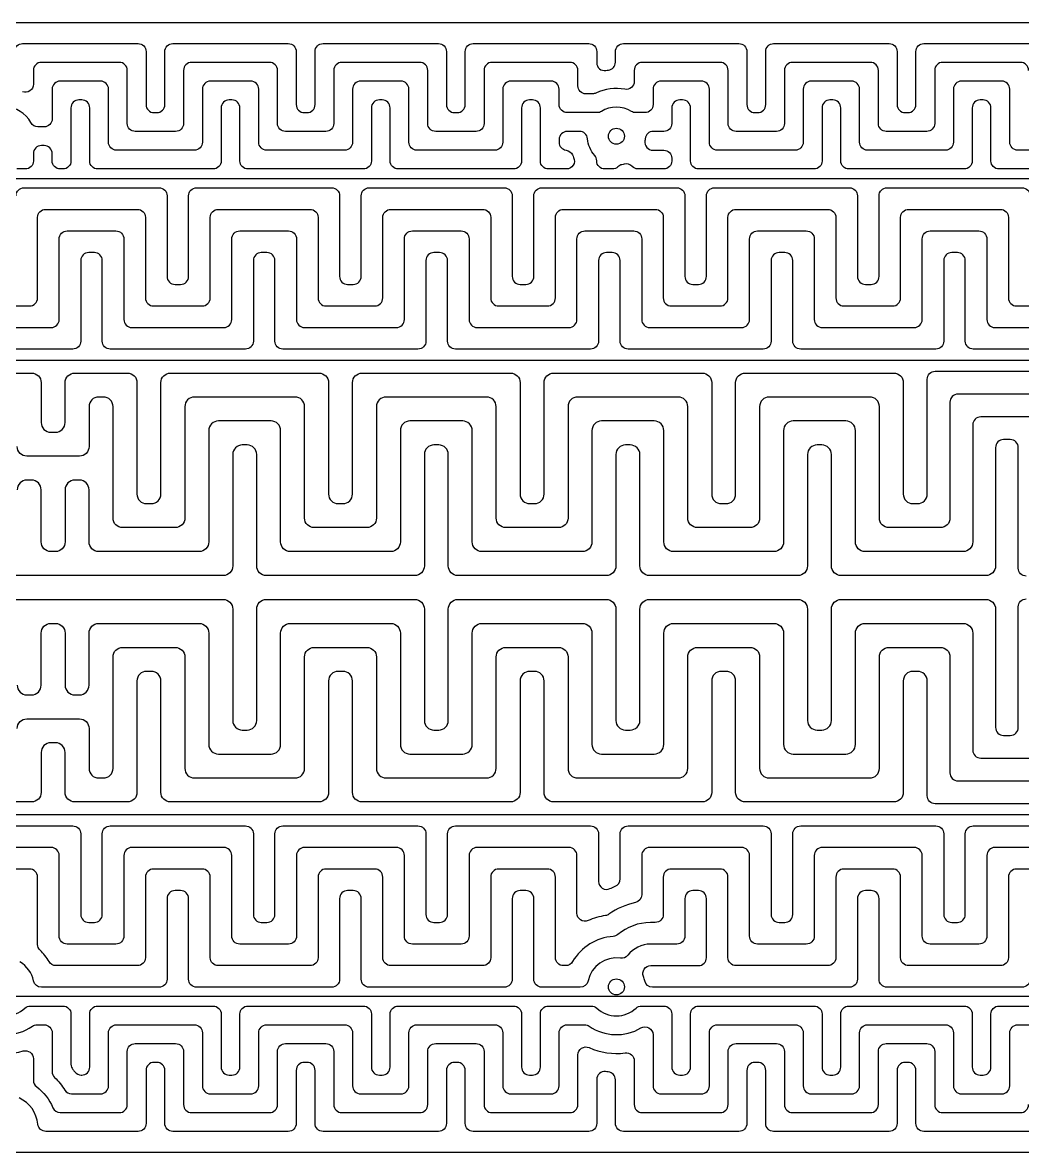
# Model space of a CAD drawing. Header units: millimetres. Extents: x -2003 to 8583, y -2734 to 1824.
# Drawn here: x 2992.3 to 3368.6, y 651 to 1076 of the extents above; entities that cross this region are included whole.
import ezdxf

# ---------------------------------------------------------------- set-up
doc = ezdxf.new("R2010")
doc.units = ezdxf.units.MM
doc.layers.add('参照', color=6, linetype='Continuous', lineweight=9)
doc.layers.add('发热区', color=2, linetype='Continuous')

msp = doc.modelspace()

# ---------------------------------------------------------------- linework, layer by layer
at = {"color": 7, "linetype": 'Continuous', "lineweight": 25}
msp.add_lwpolyline([(2426.544, 1075.961), (3545.044, 1075.961)], dxfattribs=at)
msp.add_lwpolyline([(3724.044, 650.961), (2247.544, 650.961, -0.4142136)], format="xyb", dxfattribs=at)
for centre in [(3215.794, 1033.211), (3215.794, 713.211)]:
    msp.add_circle(centre, 3, dxfattribs=at)
at = {"layer": '参照', "color": 6, "linetype": 'Continuous', "lineweight": 25}
for points in [[(2989.327, 1065.061, -0.4142136), (2992.327, 1068.061), (3035.79, 1068.061, -0.4142136), (3038.79, 1065.061), (3038.79, 1045.093, 0.4142136), (3041.79, 1042.093), (3042.856, 1042.093, 0.4142136), (3045.856, 1045.093), (3045.856, 1065.061, -0.4142136), (3048.856, 1068.061), (3092.32, 1068.061, -0.4142136), (3095.32, 1065.061), (3095.32, 1045.093, 0.4142136), (3098.32, 1042.093), (3099.386, 1042.093, 0.4142136), (3102.386, 1045.093), (3102.386, 1065.061, -0.4142136), (3105.386, 1068.061), (3148.849, 1068.061, -0.4142136), (3151.849, 1065.061), (3151.849, 1045.093, 0.4142136), (3154.849, 1042.093), (3155.915, 1042.093, 0.4142136), (3158.915, 1045.093), (3158.915, 1065.061, -0.4142136), (3161.915, 1068.061), (3205.379, 1068.061, -0.4142136), (3208.379, 1065.061), (3208.379, 1060.901, 0.4613216), (3211.851, 1057.939, -0.0095993), (3212.803, 1058.072, 0.3795666), (3215.445, 1061.05), (3215.445, 1065.061, -0.4142136), (3218.445, 1068.061), (3261.908, 1068.061, -0.4142136), (3264.908, 1065.061), (3264.908, 1045.093, 0.4142136), (3267.908, 1042.093), (3268.974, 1042.093, 0.4142136), (3271.974, 1045.093), (3271.974, 1065.061, -0.4142136), (3274.974, 1068.061), (3318.438, 1068.061, -0.4142136), (3321.438, 1065.061), (3321.438, 1045.093, 0.4142136), (3324.438, 1042.093), (3325.504, 1042.093, 0.4142136), (3328.504, 1045.093), (3328.504, 1065.061, -0.4142136), (3331.504, 1068.061), (3374.967, 1068.061, -0.4142136)], [(3370.901, 1057.995, 0.4142136), (3367.901, 1060.995), (3338.57, 1060.995, 0.4142136), (3335.57, 1057.995), (3335.57, 1038.027, -0.4142136), (3332.57, 1035.027), (3317.371, 1035.027, -0.4142136), (3314.371, 1038.027), (3314.371, 1057.995, 0.4142136), (3311.371, 1060.995), (3282.04, 1060.995, 0.4142136), (3279.04, 1057.995), (3279.04, 1038.027, -0.4142136), (3276.04, 1035.027), (3260.842, 1035.027, -0.4142136), (3257.842, 1038.027), (3257.842, 1057.995, 0.4142136), (3254.842, 1060.995), (3225.511, 1060.995, 0.4142136), (3222.511, 1057.995), (3222.511, 1053.849, -0.4674249), (3218.979, 1050.897, 0.1563935), (3208.102, 1049.451, -0.1110393), (3206.817, 1049.163), (3204.312, 1049.163, -0.4142136), (3201.312, 1052.163), (3201.312, 1057.995, 0.4142136), (3198.312, 1060.995), (3168.982, 1060.995, 0.4142136), (3165.982, 1057.995), (3165.982, 1038.027, -0.4142136), (3162.982, 1035.027), (3147.783, 1035.027, -0.4142136), (3144.783, 1038.027), (3144.783, 1057.995, 0.4142136), (3141.783, 1060.995), (3112.452, 1060.995, 0.4142136), (3109.452, 1057.995), (3109.452, 1038.027, -0.4142136), (3106.452, 1035.027), (3091.254, 1035.027, -0.4142136), (3088.254, 1038.027), (3088.254, 1057.995, 0.4142136), (3085.254, 1060.995), (3055.923, 1060.995, 0.4142136), (3052.923, 1057.995), (3052.923, 1038.027, -0.4142136), (3049.923, 1035.027), (3034.724, 1035.027, -0.4142136), (3031.724, 1038.027), (3031.724, 1057.995, 0.4142136), (3028.724, 1060.995), (2999.393, 1060.995, 0.4142136), (2996.393, 1057.995), (2996.393, 1052.756, -0.5275019), (2992.306, 1049.96, 0.1875687)], [(3396.166, 1027.96), (3366.835, 1027.96, -0.4142136), (3363.835, 1030.96), (3363.835, 1050.929, 0.4142136), (3360.835, 1053.929), (3345.636, 1053.929, 0.4142136), (3342.636, 1050.929), (3342.636, 1030.96, -0.4142136), (3339.636, 1027.96), (3310.305, 1027.96, -0.4142136), (3307.305, 1030.96), (3307.305, 1050.929, 0.4142136), (3304.305, 1053.929), (3289.107, 1053.929, 0.4142136), (3286.107, 1050.929), (3286.107, 1030.96, -0.4142136), (3283.107, 1027.96), (3253.776, 1027.96, -0.4142136), (3250.776, 1030.96), (3250.776, 1050.929, 0.4142136), (3247.776, 1053.929), (3232.577, 1053.929, 0.4142136), (3229.577, 1050.929), (3229.577, 1045.093, -0.4142136), (3226.577, 1042.093), (3223.007, 1042.093, -0.1372629), (3221.451, 1042.528, 0.2797975), (3210.137, 1042.528, -0.1372629), (3208.58, 1042.093), (3197.246, 1042.093, -0.4142136), (3194.246, 1045.093), (3194.246, 1050.929, 0.4142136), (3191.246, 1053.929), (3176.048, 1053.929, 0.4142136), (3173.048, 1050.929), (3173.048, 1030.96, -0.4142136), (3170.048, 1027.96), (3140.717, 1027.96, -0.4142136), (3137.717, 1030.96), (3137.717, 1050.929, 0.4142136), (3134.717, 1053.929), (3119.518, 1053.929, 0.4142136), (3116.518, 1050.929), (3116.518, 1030.96, -0.4142136), (3113.518, 1027.96), (3084.187, 1027.96, -0.4142136), (3081.187, 1030.96), (3081.187, 1050.929, 0.4142136), (3078.187, 1053.929), (3062.989, 1053.929, 0.4142136), (3059.989, 1050.929), (3059.989, 1030.96, -0.4142136), (3056.989, 1027.96), (3027.658, 1027.96, -0.4142136), (3024.658, 1030.96), (3024.658, 1050.929, 0.4142136), (3021.658, 1053.929), (3006.459, 1053.929, 0.4142136), (3003.459, 1050.929), (3003.459, 1039.744, -0.4142136), (3000.459, 1036.744), (2998.063, 1036.744, -0.2771614), (2995.415, 1038.334, 0.6004483), (2976.173, 1038.334, -0.2771614)], [(3403.232, 1020.894), (3359.768, 1020.894, -0.4142136), (3356.768, 1023.894), (3356.768, 1043.863, 0.4142136), (3353.768, 1046.863), (3352.702, 1046.863, 0.4142136), (3349.702, 1043.863), (3349.702, 1023.894, -0.4142136), (3346.702, 1020.894), (3303.239, 1020.894, -0.4142136), (3300.239, 1023.894), (3300.239, 1043.863, 0.4142136), (3297.239, 1046.863), (3296.173, 1046.863, 0.4142136), (3293.173, 1043.863), (3293.173, 1023.894, -0.4142136), (3290.173, 1020.894), (3246.71, 1020.894, -0.4142136), (3243.71, 1023.894), (3243.71, 1043.863, 0.4142136), (3240.71, 1046.863), (3239.643, 1046.863, 0.4142136), (3236.643, 1043.863), (3236.643, 1038.027, -0.4142136), (3233.643, 1035.027), (3229.643, 1035.027, 0.3894384), (3226.654, 1032.282, -0.0193315), (3226.55, 1031.446, 0.4626925), (3229.51, 1027.96), (3233.643, 1027.96, -0.4142136), (3236.643, 1024.96), (3236.643, 1023.894, -0.4142136), (3233.643, 1020.894), (3223.913, 1020.894, -0.2088988), (3221.712, 1021.856, 0.2806552), (3218.709, 1022.708, -0.0197083), (3217.873, 1022.511, 0.144286), (3216.367, 1021.73, -0.1936374), (3214.289, 1020.894), (3211.379, 1020.894, -0.4142136), (3208.379, 1023.894), (3208.379, 1024.006, 0.1829505), (3207.627, 1025.993, -0.1609884), (3204.934, 1032.282, 0.3894384), (3201.944, 1035.027), (3197.246, 1035.027, 0.4142136), (3194.246, 1032.027), (3194.246, 1030.96, 0.3779066), (3196.871, 1027.984, -0.2669127), (3199.256, 1026.181, 0.014614), (3199.695, 1025.227, -0.5564693), (3197.007, 1020.894), (3190.18, 1020.894, -0.4142136), (3187.18, 1023.894), (3187.18, 1043.863, 0.4142136), (3184.18, 1046.863), (3183.114, 1046.863, 0.4142136), (3180.114, 1043.863), (3180.114, 1023.894, -0.4142136), (3177.114, 1020.894), (3133.651, 1020.894, -0.4142136), (3130.651, 1023.894), (3130.651, 1043.863, 0.4142136), (3127.651, 1046.863), (3126.584, 1046.863, 0.4142136), (3123.584, 1043.863), (3123.584, 1023.894, -0.4142136), (3120.584, 1020.894), (3077.121, 1020.894, -0.4142136), (3074.121, 1023.894), (3074.121, 1043.863, 0.4142136), (3071.121, 1046.863), (3070.055, 1046.863, 0.4142136), (3067.055, 1043.863), (3067.055, 1023.894, -0.4142136), (3064.055, 1020.894), (3020.592, 1020.894, -0.4142136), (3017.592, 1023.894), (3017.592, 1043.863, 0.4142136), (3014.592, 1046.863), (3013.525, 1046.863, 0.4142136), (3010.525, 1043.863), (3010.525, 1023.894, -0.4142136), (3007.525, 1020.894), (3006.459, 1020.894, -0.4142136), (3003.459, 1023.894), (3003.459, 1026.678, 0.4142136), (3000.459, 1029.678), (2999.393, 1029.678, 0.4142136), (2996.393, 1026.678), (2996.393, 1023.894, -0.4142136), (2993.393, 1020.894), (2990.211, 1020.894, -0.1778859)], [(2989.852, 1010.828, -0.4142136), (2992.852, 1013.828), (3043.688, 1013.828, -0.4142136), (3046.688, 1010.828), (3046.688, 980.495, 0.4142136), (3049.688, 977.495), (3051.808, 977.495, 0.4142136), (3054.808, 980.495), (3054.808, 1010.828, -0.4142136), (3057.808, 1013.828), (3108.644, 1013.828, -0.4142136), (3111.644, 1010.828), (3111.644, 980.495, 0.4142136), (3114.644, 977.495), (3116.764, 977.495, 0.4142136), (3119.764, 980.495), (3119.764, 1010.828, -0.4142136), (3122.764, 1013.828), (3173.6, 1013.828, -0.4142136), (3176.6, 1010.828), (3176.6, 980.495, 0.4142136), (3179.6, 977.495), (3181.72, 977.495, 0.4142136), (3184.72, 980.495), (3184.72, 1010.828, -0.4142136), (3187.72, 1013.828), (3238.556, 1013.828, -0.4142136), (3241.556, 1010.828), (3241.556, 980.495, 0.4142136), (3244.556, 977.495), (3246.676, 977.495, 0.4142136), (3249.676, 980.495), (3249.676, 1010.828, -0.4142136), (3252.676, 1013.828), (3303.512, 1013.828, -0.4142136), (3306.512, 1010.828), (3306.512, 980.495, 0.4142136), (3309.512, 977.495), (3311.632, 977.495, 0.4142136), (3314.632, 980.495), (3314.632, 1010.828, -0.4142136), (3317.632, 1013.828), (3368.468, 1013.828, -0.4142136), (3371.468, 1010.828)], [(2976.613, 969.375), (2994.971, 969.375, 0.4142136), (2997.971, 972.375), (2997.971, 1002.709, -0.4142136), (3000.971, 1005.709), (3035.569, 1005.709, -0.4142136), (3038.569, 1002.709), (3038.569, 972.375, 0.4142136), (3041.569, 969.375), (3059.927, 969.375, 0.4142136), (3062.927, 972.375), (3062.927, 1002.709, -0.4142136), (3065.927, 1005.709), (3100.525, 1005.709, -0.4142136), (3103.525, 1002.709), (3103.525, 972.375, 0.4142136), (3106.525, 969.375), (3124.883, 969.375, 0.4142136), (3127.883, 972.375), (3127.883, 1002.709, -0.4142136), (3130.883, 1005.709), (3165.481, 1005.709, -0.4142136), (3168.481, 1002.709), (3168.481, 972.375, 0.4142136), (3171.481, 969.375), (3189.839, 969.375, 0.4142136), (3192.839, 972.375), (3192.839, 1002.709, -0.4142136), (3195.839, 1005.709), (3230.437, 1005.709, -0.4142136), (3233.437, 1002.709), (3233.437, 972.375, 0.4142136), (3236.437, 969.375), (3254.795, 969.375, 0.4142136), (3257.795, 972.375), (3257.795, 1002.709, -0.4142136), (3260.795, 1005.709), (3295.393, 1005.709, -0.4142136), (3298.393, 1002.709), (3298.393, 972.375, 0.4142136), (3301.393, 969.375), (3319.751, 969.375, 0.4142136), (3322.751, 972.375), (3322.751, 1002.709, -0.4142136), (3325.751, 1005.709), (3360.349, 1005.709, -0.4142136), (3363.349, 1002.709), (3363.349, 972.375, 0.4142136), (3366.349, 969.375), (3384.707, 969.375, 0.4142136)], [(2968.493, 961.256), (3003.091, 961.256, 0.4142136), (3006.091, 964.256), (3006.091, 994.589, -0.4142136), (3009.091, 997.589), (3027.449, 997.589, -0.4142136), (3030.449, 994.589), (3030.449, 964.256, 0.4142136), (3033.449, 961.256), (3068.047, 961.256, 0.4142136), (3071.047, 964.256), (3071.047, 994.589, -0.4142136), (3074.047, 997.589), (3092.405, 997.589, -0.4142136), (3095.405, 994.589), (3095.405, 964.256, 0.4142136), (3098.405, 961.256), (3133.003, 961.256, 0.4142136), (3136.003, 964.256), (3136.003, 994.589, -0.4142136), (3139.003, 997.589), (3157.361, 997.589, -0.4142136), (3160.361, 994.589), (3160.361, 964.256, 0.4142136), (3163.361, 961.256), (3197.959, 961.256, 0.4142136), (3200.959, 964.256), (3200.959, 994.589, -0.4142136), (3203.959, 997.589), (3222.317, 997.589, -0.4142136), (3225.317, 994.589), (3225.317, 964.256, 0.4142136), (3228.317, 961.256), (3262.915, 961.256, 0.4142136), (3265.915, 964.256), (3265.915, 994.589, -0.4142136), (3268.915, 997.589), (3287.273, 997.589, -0.4142136), (3290.273, 994.589), (3290.273, 964.256, 0.4142136), (3293.273, 961.256), (3327.871, 961.256, 0.4142136), (3330.871, 964.256), (3330.871, 994.589, -0.4142136), (3333.871, 997.589), (3352.229, 997.589, -0.4142136), (3355.229, 994.589), (3355.229, 964.256, 0.4142136), (3358.229, 961.256), (3392.827, 961.256, 0.4142136)], [(3400.946, 953.136), (3350.11, 953.136, -0.4142136), (3347.11, 956.136), (3347.11, 986.469, 0.4142136), (3344.11, 989.469), (3341.99, 989.469, 0.4142136), (3338.99, 986.469), (3338.99, 956.136, -0.4142136), (3335.99, 953.136), (3285.154, 953.136, -0.4142136), (3282.154, 956.136), (3282.154, 986.469, 0.4142136), (3279.154, 989.469), (3277.034, 989.469, 0.4142136), (3274.034, 986.469), (3274.034, 956.136, -0.4142136), (3271.034, 953.136), (3220.198, 953.136, -0.4142136), (3217.198, 956.136), (3217.198, 986.469, 0.4142136), (3214.198, 989.469), (3212.078, 989.469, 0.4142136), (3209.078, 986.469), (3209.078, 956.136, -0.4142136), (3206.078, 953.136), (3155.242, 953.136, -0.4142136), (3152.242, 956.136), (3152.242, 986.469, 0.4142136), (3149.242, 989.469), (3147.122, 989.469, 0.4142136), (3144.122, 986.469), (3144.122, 956.136, -0.4142136), (3141.122, 953.136), (3090.286, 953.136, -0.4142136), (3087.286, 956.136), (3087.286, 986.469, 0.4142136), (3084.286, 989.469), (3082.166, 989.469, 0.4142136), (3079.166, 986.469), (3079.166, 956.136, -0.4142136), (3076.166, 953.136), (3025.33, 953.136, -0.4142136), (3022.33, 956.136), (3022.33, 986.469, 0.4142136), (3019.33, 989.469), (3017.21, 989.469, 0.4142136), (3014.21, 986.469), (3014.21, 956.136, -0.4142136), (3011.21, 953.136), (2960.374, 953.136, -0.4142136)], [(2975.87, 944.124), (2995.718, 944.124, -0.4142136), (2999.318, 940.524), (2999.318, 925.472, 0.4142136), (3002.918, 921.872), (3004.731, 921.872, 0.4142136), (3008.331, 925.472), (3008.331, 940.524, -0.4142136), (3011.931, 944.124), (3031.768, 944.124, -0.4142136), (3035.368, 940.524), (3035.368, 898.605, 0.4142136), (3038.968, 895.005), (3040.781, 895.005, 0.4142136), (3044.381, 898.605), (3044.381, 940.524, -0.4142136), (3047.981, 944.124), (3103.868, 944.124, -0.4142136), (3107.468, 940.524), (3107.468, 898.605, 0.4142136), (3111.068, 895.005), (3112.88, 895.005, 0.4142136), (3116.48, 898.605), (3116.48, 940.524, -0.4142136), (3120.08, 944.124), (3175.968, 944.124, -0.4142136), (3179.568, 940.524), (3179.568, 898.605, 0.4142136), (3183.168, 895.005), (3184.98, 895.005, 0.4142136), (3188.58, 898.605), (3188.58, 940.524, -0.4142136), (3192.18, 944.124), (3248.067, 944.124, -0.4142136), (3251.667, 940.524), (3251.667, 898.605, 0.4142136), (3255.267, 895.005), (3257.08, 895.005, 0.4142136), (3260.68, 898.605), (3260.68, 940.524, -0.4142136), (3264.28, 944.124), (3320.167, 944.124, -0.4142136), (3323.767, 940.524), (3323.767, 898.605, 0.4142136), (3327.367, 895.005), (3329.172, 895.005, 0.4142136), (3332.772, 898.605), (3332.772, 941.786, -0.4142136), (3335.772, 944.786), (3389.744, 944.786, -0.4142136)], [(3381.176, 936.219), (3344.339, 936.219, 0.4142136), (3341.339, 933.219), (3341.339, 889.592, -0.4142136), (3337.739, 885.992), (3318.355, 885.992, -0.4142136), (3314.755, 889.592), (3314.755, 931.511, 0.4142136), (3311.155, 935.111), (3273.292, 935.111, 0.4142136), (3269.692, 931.511), (3269.692, 889.592, -0.4142136), (3266.092, 885.992), (3246.255, 885.992, -0.4142136), (3242.655, 889.592), (3242.655, 931.511, 0.4142136), (3239.055, 935.111), (3201.192, 935.111, 0.4142136), (3197.592, 931.511), (3197.592, 889.592, -0.4142136), (3193.992, 885.992), (3174.155, 885.992, -0.4142136), (3170.555, 889.592), (3170.555, 931.511, 0.4142136), (3166.955, 935.111), (3129.093, 935.111, 0.4142136), (3125.493, 931.511), (3125.493, 889.592, -0.4142136), (3121.893, 885.992), (3102.055, 885.992, -0.4142136), (3098.455, 889.592), (3098.455, 931.511, 0.4142136), (3094.855, 935.111), (3056.993, 935.111, 0.4142136), (3053.393, 931.511), (3053.393, 889.592, -0.4142136), (3049.793, 885.992), (3029.956, 885.992, -0.4142136), (3026.356, 889.592), (3026.356, 931.511, 0.4142136), (3022.756, 935.111), (3020.943, 935.111, 0.4142136), (3017.343, 931.511), (3017.343, 916.459, -0.4142136), (3013.743, 912.859), (2993.906, 912.859, -0.4142136), (2990.306, 916.459)], [(3372.609, 927.651), (3352.906, 927.651, 0.4142136), (3349.906, 924.651), (3349.906, 880.58, -0.4142136), (3346.306, 876.98), (3309.342, 876.98, -0.4142136), (3305.742, 880.58), (3305.742, 922.499, 0.4142136), (3302.142, 926.099), (3282.305, 926.099, 0.4142136), (3278.705, 922.499), (3278.705, 880.58, -0.4142136), (3275.105, 876.98), (3237.242, 876.98, -0.4142136), (3233.642, 880.58), (3233.642, 922.499, 0.4142136), (3230.042, 926.099), (3210.205, 926.099, 0.4142136), (3206.605, 922.499), (3206.605, 880.58, -0.4142136), (3203.005, 876.98), (3165.143, 876.98, -0.4142136), (3161.543, 880.58), (3161.543, 922.499, 0.4142136), (3157.943, 926.099), (3138.105, 926.099, 0.4142136), (3134.505, 922.499), (3134.505, 880.58, -0.4142136), (3130.905, 876.98), (3093.043, 876.98, -0.4142136), (3089.443, 880.58), (3089.443, 922.499, 0.4142136), (3085.843, 926.099), (3066.005, 926.099, 0.4142136), (3062.405, 922.499), (3062.405, 880.58, -0.4142136), (3058.805, 876.98), (3020.943, 876.98, -0.4142136), (3017.343, 880.58), (3017.343, 900.247, 0.4142136), (3013.743, 903.847), (3011.931, 903.847, 0.4142136), (3008.331, 900.247), (3008.331, 880.58, -0.4142136), (3004.731, 876.98), (3002.918, 876.98, -0.4142136), (2999.318, 880.58), (2999.318, 900.247, 0.4142136), (2995.718, 903.847), (2993.906, 903.847, 0.4142136), (2990.306, 900.247)], [(3370.041, 867.745, -0.4142136), (3367.041, 870.745), (3367.041, 916.084, 0.4142136), (3364.041, 919.084), (3361.474, 919.084, 0.4142136), (3358.474, 916.084), (3358.474, 871.567, -0.4142136), (3354.874, 867.967), (3300.33, 867.967, -0.4142136), (3296.73, 871.567), (3296.73, 913.486, 0.4142136), (3293.13, 917.086), (3291.317, 917.086, 0.4142136), (3287.717, 913.486), (3287.717, 871.567, -0.4142136), (3284.117, 867.967), (3228.23, 867.967, -0.4142136), (3224.63, 871.567), (3224.63, 913.486, 0.4142136), (3221.03, 917.086), (3219.217, 917.086, 0.4142136), (3215.617, 913.486), (3215.617, 871.567, -0.4142136), (3212.017, 867.967), (3156.13, 867.967, -0.4142136), (3152.53, 871.567), (3152.53, 913.486, 0.4142136), (3148.93, 917.086), (3147.118, 917.086, 0.4142136), (3143.518, 913.486), (3143.518, 871.567, -0.4142136), (3139.918, 867.967), (3084.03, 867.967, -0.4142136), (3080.43, 871.567), (3080.43, 913.486, 0.4142136), (3076.83, 917.086), (3075.018, 917.086, 0.4142136), (3071.418, 913.486), (3071.418, 871.567, -0.4142136), (3067.818, 867.967), (2903.77, 867.967, -0.4142136)], [(2903.77, 858.955), (3067.818, 858.955, -0.4142136), (3071.418, 855.355), (3071.418, 813.436, 0.4142136), (3075.018, 809.836), (3076.83, 809.836, 0.4142136), (3080.43, 813.436), (3080.43, 855.355, -0.4142136), (3084.03, 858.955), (3139.918, 858.955, -0.4142136), (3143.518, 855.355), (3143.518, 813.436, 0.4142136), (3147.118, 809.836), (3148.93, 809.836, 0.4142136), (3152.53, 813.436), (3152.53, 855.355, -0.4142136), (3156.13, 858.955), (3212.017, 858.955, -0.4142136), (3215.617, 855.355), (3215.617, 813.436, 0.4142136), (3219.217, 809.836), (3221.03, 809.836, 0.4142136), (3224.63, 813.436), (3224.63, 855.355, -0.4142136), (3228.23, 858.955), (3284.117, 858.955, -0.4142136), (3287.717, 855.355), (3287.717, 813.436, 0.4142136), (3291.317, 809.836), (3293.13, 809.836, 0.4142136), (3296.73, 813.436), (3296.73, 855.355, -0.4142136), (3300.33, 858.955), (3354.874, 858.955, -0.4142136), (3358.474, 855.355), (3358.474, 810.838, 0.4142136), (3361.474, 807.838), (3364.041, 807.838, 0.4142136), (3367.041, 810.838), (3367.041, 856.177, -0.4142136), (3370.041, 859.177)], [(2990.306, 826.675, 0.4142136), (2993.906, 823.075), (2995.718, 823.075, 0.4142136), (2999.318, 826.675), (2999.318, 846.342, -0.4142136), (3002.918, 849.942), (3004.731, 849.942, -0.4142136), (3008.331, 846.342), (3008.331, 826.675, 0.4142136), (3011.931, 823.075), (3013.743, 823.075, 0.4142136), (3017.343, 826.675), (3017.343, 846.342, -0.4142136), (3020.943, 849.942), (3058.805, 849.942, -0.4142136), (3062.405, 846.342), (3062.405, 804.423, 0.4142136), (3066.005, 800.823), (3085.843, 800.823, 0.4142136), (3089.443, 804.423), (3089.443, 846.342, -0.4142136), (3093.043, 849.942), (3130.905, 849.942, -0.4142136), (3134.505, 846.342), (3134.505, 804.423, 0.4142136), (3138.105, 800.823), (3157.943, 800.823, 0.4142136), (3161.543, 804.423), (3161.543, 846.342, -0.4142136), (3165.143, 849.942), (3203.005, 849.942, -0.4142136), (3206.605, 846.342), (3206.605, 804.423, 0.4142136), (3210.205, 800.823), (3230.042, 800.823, 0.4142136), (3233.642, 804.423), (3233.642, 846.342, -0.4142136), (3237.242, 849.942), (3275.105, 849.942, -0.4142136), (3278.705, 846.342), (3278.705, 804.423, 0.4142136), (3282.305, 800.823), (3302.142, 800.823, 0.4142136), (3305.742, 804.423), (3305.742, 846.342, -0.4142136), (3309.342, 849.942), (3346.306, 849.942, -0.4142136), (3349.906, 846.342), (3349.906, 802.271, 0.4142136), (3352.906, 799.271), (3372.609, 799.271, 0.4142136)], [(2990.306, 810.463, -0.4142136), (2993.906, 814.063), (3013.743, 814.063, -0.4142136), (3017.343, 810.463), (3017.343, 795.411, 0.4142136), (3020.943, 791.811), (3022.756, 791.811, 0.4142136), (3026.356, 795.411), (3026.356, 837.33, -0.4142136), (3029.956, 840.93), (3049.793, 840.93, -0.4142136), (3053.393, 837.33), (3053.393, 795.411, 0.4142136), (3056.993, 791.811), (3094.855, 791.811, 0.4142136), (3098.455, 795.411), (3098.455, 837.33, -0.4142136), (3102.055, 840.93), (3121.893, 840.93, -0.4142136), (3125.493, 837.33), (3125.493, 795.411, 0.4142136), (3129.093, 791.811), (3166.955, 791.811, 0.4142136), (3170.555, 795.411), (3170.555, 837.33, -0.4142136), (3174.155, 840.93), (3193.992, 840.93, -0.4142136), (3197.592, 837.33), (3197.592, 795.411, 0.4142136), (3201.192, 791.811), (3239.055, 791.811, 0.4142136), (3242.655, 795.411), (3242.655, 837.33, -0.4142136), (3246.255, 840.93), (3266.092, 840.93, -0.4142136), (3269.692, 837.33), (3269.692, 795.411, 0.4142136), (3273.292, 791.811), (3311.155, 791.811, 0.4142136), (3314.755, 795.411), (3314.755, 837.33, -0.4142136), (3318.355, 840.93), (3337.739, 840.93, -0.4142136), (3341.339, 837.33), (3341.339, 793.704, 0.4142136), (3344.339, 790.704), (3381.176, 790.704, 0.4142136)], [(3389.744, 782.136), (3335.772, 782.136, -0.4142136), (3332.772, 785.136), (3332.772, 828.317, 0.4142136), (3329.172, 831.917), (3327.367, 831.917, 0.4142136), (3323.767, 828.317), (3323.767, 786.399, -0.4142136), (3320.167, 782.799), (3264.28, 782.799, -0.4142136), (3260.68, 786.399), (3260.68, 828.317, 0.4142136), (3257.08, 831.917), (3255.267, 831.917, 0.4142136), (3251.667, 828.317), (3251.667, 786.399, -0.4142136), (3248.067, 782.799), (3192.18, 782.799, -0.4142136), (3188.58, 786.399), (3188.58, 828.317, 0.4142136), (3184.98, 831.917), (3183.168, 831.917, 0.4142136), (3179.568, 828.317), (3179.568, 786.399, -0.4142136), (3175.968, 782.799), (3120.08, 782.799, -0.4142136), (3116.48, 786.399), (3116.48, 828.317, 0.4142136), (3112.88, 831.917), (3111.068, 831.917, 0.4142136), (3107.468, 828.317), (3107.468, 786.399, -0.4142136), (3103.868, 782.799), (3047.981, 782.799, -0.4142136), (3044.381, 786.399), (3044.381, 828.317, 0.4142136), (3040.781, 831.917), (3038.968, 831.917, 0.4142136), (3035.368, 828.317), (3035.368, 786.399, -0.4142136), (3031.768, 782.799), (3011.931, 782.799, -0.4142136), (3008.331, 786.399), (3008.331, 801.45, 0.4142136), (3004.731, 805.05), (3002.918, 805.05, 0.4142136), (2999.318, 801.45), (2999.318, 786.399, -0.4142136), (2995.718, 782.799), (2975.87, 782.799, -0.4142136)], [(2960.374, 773.786), (3011.21, 773.786, -0.4142136), (3014.21, 770.786), (3014.21, 740.453, 0.4142136), (3017.21, 737.453), (3019.33, 737.453, 0.4142136), (3022.33, 740.453), (3022.33, 770.786, -0.4142136), (3025.33, 773.786), (3076.166, 773.786, -0.4142136), (3079.166, 770.786), (3079.166, 740.453, 0.4142136), (3082.166, 737.453), (3084.286, 737.453, 0.4142136), (3087.286, 740.453), (3087.286, 770.786, -0.4142136), (3090.286, 773.786), (3141.122, 773.786, -0.4142136), (3144.122, 770.786), (3144.122, 740.453, 0.4142136), (3147.122, 737.453), (3149.242, 737.453, 0.4142136), (3152.242, 740.453), (3152.242, 770.786, -0.4142136), (3155.242, 773.786), (3206.078, 773.786, -0.4142136), (3209.078, 770.786), (3209.078, 752.889, 0.5525711), (3213.379, 750.185, -0.015073), (3215.333, 751.054, 0.3045818), (3217.198, 753.831), (3217.198, 770.786, -0.4142136), (3220.198, 773.786), (3271.034, 773.786, -0.4142136), (3274.034, 770.786), (3274.034, 740.453, 0.4142136), (3277.034, 737.453), (3279.154, 737.453, 0.4142136), (3282.154, 740.453), (3282.154, 770.786, -0.4142136), (3285.154, 773.786), (3335.99, 773.786, -0.4142136), (3338.99, 770.786), (3338.99, 740.453, 0.4142136), (3341.99, 737.453), (3344.11, 737.453, 0.4142136), (3347.11, 740.453), (3347.11, 770.786, -0.4142136), (3350.11, 773.786), (3400.946, 773.786, -0.4142136)], [(3392.827, 765.667), (3358.229, 765.667, 0.4142136), (3355.229, 762.667), (3355.229, 732.333, -0.4142136), (3352.229, 729.333), (3333.871, 729.333, -0.4142136), (3330.871, 732.333), (3330.871, 762.667, 0.4142136), (3327.871, 765.667), (3293.273, 765.667, 0.4142136), (3290.273, 762.667), (3290.273, 732.333, -0.4142136), (3287.273, 729.333), (3268.915, 729.333, -0.4142136), (3265.915, 732.333), (3265.915, 762.667, 0.4142136), (3262.915, 765.667), (3228.317, 765.667, 0.4142136), (3225.317, 762.667), (3225.317, 747.882, -0.3528582), (3222.954, 744.95, 0.1006978), (3212.969, 740.555, -0.1164192), (3211.691, 740.039, 0.0630248), (3205.137, 738.171, -0.5379994), (3200.959, 740.93), (3200.959, 762.667, 0.4142136), (3197.959, 765.667), (3163.361, 765.667, 0.4142136), (3160.361, 762.667), (3160.361, 732.333, -0.4142136), (3157.361, 729.333), (3139.003, 729.333, -0.4142136), (3136.003, 732.333), (3136.003, 762.667, 0.4142136), (3133.003, 765.667), (3098.405, 765.667, 0.4142136), (3095.405, 762.667), (3095.405, 732.333, -0.4142136), (3092.405, 729.333), (3074.047, 729.333, -0.4142136), (3071.047, 732.333), (3071.047, 762.667, 0.4142136), (3068.047, 765.667), (3033.449, 765.667, 0.4142136), (3030.449, 762.667), (3030.449, 732.333, -0.4142136), (3027.449, 729.333), (3009.091, 729.333, -0.4142136), (3006.091, 732.333), (3006.091, 762.667, 0.4142136), (3003.091, 765.667), (2968.493, 765.667, 0.4142136)], [(3384.707, 757.547), (3366.349, 757.547, 0.4142136), (3363.349, 754.547), (3363.349, 724.214, -0.4142136), (3360.349, 721.214), (3325.751, 721.214, -0.4142136), (3322.751, 724.214), (3322.751, 754.547, 0.4142136), (3319.751, 757.547), (3301.393, 757.547, 0.4142136), (3298.393, 754.547), (3298.393, 724.214, -0.4142136), (3295.393, 721.214), (3260.795, 721.214, -0.4142136), (3257.795, 724.214), (3257.795, 754.547, 0.4142136), (3254.795, 757.547), (3236.437, 757.547, 0.4142136), (3233.437, 754.547), (3233.437, 740.453, -0.4142136), (3230.437, 737.453), (3228.567, 737.453, 0.1748615), (3216.329, 732.897, -0.161083), (3214.582, 732.192, 0.2510379), (3199.318, 722.715, -0.2680532), (3196.72, 721.214), (3195.839, 721.214, -0.4142136), (3192.839, 724.214), (3192.839, 754.547, 0.4142136), (3189.839, 757.547), (3171.481, 757.547, 0.4142136), (3168.481, 754.547), (3168.481, 724.214, -0.4142136), (3165.481, 721.214), (3130.883, 721.214, -0.4142136), (3127.883, 724.214), (3127.883, 754.547, 0.4142136), (3124.883, 757.547), (3106.525, 757.547, 0.4142136), (3103.525, 754.547), (3103.525, 724.214, -0.4142136), (3100.525, 721.214), (3065.927, 721.214, -0.4142136), (3062.927, 724.214), (3062.927, 754.547, 0.4142136), (3059.927, 757.547), (3041.569, 757.547, 0.4142136), (3038.569, 754.547), (3038.569, 724.214, -0.4142136), (3035.569, 721.214), (3004.868, 721.214, -0.2680532), (3002.269, 722.715, 0.0719068), (2998.903, 726.992, -0.2054036), (2997.971, 729.165), (2997.971, 754.547, 0.4142136), (2994.971, 757.547), (2976.613, 757.547, 0.4142136)], [(3371.468, 716.094, -0.4142136), (3368.468, 713.094), (3317.632, 713.094, -0.4142136), (3314.632, 716.094), (3314.632, 746.428, 0.4142136), (3311.632, 749.428), (3309.512, 749.428, 0.4142136), (3306.512, 746.428), (3306.512, 716.094, -0.4142136), (3303.512, 713.094), (3229.392, 713.094, -0.354261), (3226.457, 715.472, 0.0398276), (3225.963, 717.134, -0.5266492), (3228.762, 721.214), (3246.676, 721.214, 0.4142136), (3249.676, 724.214), (3249.676, 746.428, 0.4142136), (3246.676, 749.428), (3244.556, 749.428, 0.4142136), (3241.556, 746.428), (3241.556, 732.333, -0.4142136), (3238.556, 729.333), (3228.657, 729.333, 0.2266315), (3220.045, 725.118, -0.2654957), (3217.284, 724.009, 0.3933314), (3205.131, 715.472, -0.354261), (3202.196, 713.094), (3187.72, 713.094, -0.4142136), (3184.72, 716.094), (3184.72, 746.428, 0.4142136), (3181.72, 749.428), (3179.6, 749.428, 0.4142136), (3176.6, 746.428), (3176.6, 716.094, -0.4142136), (3173.6, 713.094), (3122.764, 713.094, -0.4142136), (3119.764, 716.094), (3119.764, 746.428, 0.4142136), (3116.764, 749.428), (3114.644, 749.428, 0.4142136), (3111.644, 746.428), (3111.644, 716.094, -0.4142136), (3108.644, 713.094), (3057.808, 713.094, -0.4142136), (3054.808, 716.094), (3054.808, 746.428, 0.4142136), (3051.808, 749.428), (3049.688, 749.428, 0.4142136), (3046.688, 746.428), (3046.688, 716.094, -0.4142136), (3043.688, 713.094), (2999.392, 713.094, -0.354261), (2996.457, 715.472, 0.2103444), (2991.328, 722.601, -0.2655455)], [(2978.375, 705.226, 0.3928573), (2993.213, 705.226, -0.1893835), (2995.255, 706.028), (3007.525, 706.028, -0.4142136), (3010.525, 703.028), (3010.525, 684.112, 0.1797335), (3011.253, 682.153, -0.0093381), (3012.055, 681.187, 0.2280358), (3014.399, 680.06), (3014.592, 680.06, 0.4142136), (3017.592, 683.06), (3017.592, 703.028, -0.4142136), (3020.592, 706.028), (3064.055, 706.028, -0.4142136), (3067.055, 703.028), (3067.055, 683.06, 0.4142136), (3070.055, 680.06), (3071.121, 680.06, 0.4142136), (3074.121, 683.06), (3074.121, 703.028, -0.4142136), (3077.121, 706.028), (3120.584, 706.028, -0.4142136), (3123.584, 703.028), (3123.584, 683.06, 0.4142136), (3126.584, 680.06), (3127.651, 680.06, 0.4142136), (3130.651, 683.06), (3130.651, 703.028, -0.4142136), (3133.651, 706.028), (3177.114, 706.028, -0.4142136), (3180.114, 703.028), (3180.114, 683.06, 0.4142136), (3183.114, 680.06), (3184.18, 680.06, 0.4142136), (3187.18, 683.06), (3187.18, 703.028, -0.4142136), (3190.18, 706.028), (3206.333, 706.028, -0.1893835), (3208.375, 705.226, 0.3928573), (3223.213, 705.226, -0.1893835), (3225.255, 706.028), (3233.643, 706.028, -0.4142136), (3236.643, 703.028), (3236.643, 683.06, 0.4142136), (3239.643, 680.06), (3240.71, 680.06, 0.4142136), (3243.71, 683.06), (3243.71, 703.028, -0.4142136), (3246.71, 706.028), (3290.173, 706.028, -0.4142136), (3293.173, 703.028), (3293.173, 683.06, 0.4142136), (3296.173, 680.06), (3297.239, 680.06, 0.4142136), (3300.239, 683.06), (3300.239, 703.028, -0.4142136), (3303.239, 706.028), (3346.702, 706.028, -0.4142136), (3349.702, 703.028), (3349.702, 683.06, 0.4142136), (3352.702, 680.06), (3353.768, 680.06, 0.4142136), (3356.768, 683.06), (3356.768, 703.028, -0.4142136), (3359.768, 706.028), (3403.232, 706.028, -0.4142136)], [(2975.575, 698.43, 0.3120129), (2996.013, 698.43, -0.1523838), (2997.719, 698.962), (3000.459, 698.962, -0.4142136), (3003.459, 695.962), (3003.459, 681.319, 0.2016674), (3004.361, 679.175, -0.0581524), (3008.228, 674.391, 0.2572471), (3010.764, 672.993), (3021.658, 672.993, 0.4142136), (3024.658, 675.993), (3024.658, 695.962, -0.4142136), (3027.658, 698.962), (3056.989, 698.962, -0.4142136), (3059.989, 695.962), (3059.989, 675.993, 0.4142136), (3062.989, 672.993), (3078.187, 672.993, 0.4142136), (3081.187, 675.993), (3081.187, 695.962, -0.4142136), (3084.187, 698.962), (3113.518, 698.962, -0.4142136), (3116.518, 695.962), (3116.518, 675.993, 0.4142136), (3119.518, 672.993), (3134.717, 672.993, 0.4142136), (3137.717, 675.993), (3137.717, 695.962, -0.4142136), (3140.717, 698.962), (3170.048, 698.962, -0.4142136), (3173.048, 695.962), (3173.048, 675.993, 0.4142136), (3176.048, 672.993), (3191.246, 672.993, 0.4142136), (3194.246, 675.993), (3194.246, 695.962, -0.4142136), (3197.246, 698.962), (3203.869, 698.962, -0.1523838), (3205.575, 698.43, 0.2943301), (3225.035, 697.799, -0.5828658), (3229.577, 695.226), (3229.577, 675.993, 0.4142136), (3232.577, 672.993), (3247.776, 672.993, 0.4142136), (3250.776, 675.993), (3250.776, 695.962, -0.4142136), (3253.776, 698.962), (3283.107, 698.962, -0.4142136), (3286.107, 695.962), (3286.107, 675.993, 0.4142136), (3289.107, 672.993), (3304.305, 672.993, 0.4142136), (3307.305, 675.993), (3307.305, 695.962, -0.4142136), (3310.305, 698.962), (3339.636, 698.962, -0.4142136), (3342.636, 695.962), (3342.636, 675.993, 0.4142136), (3345.636, 672.993), (3360.835, 672.993, 0.4142136), (3363.835, 675.993), (3363.835, 695.962, -0.4142136), (3366.835, 698.962), (3396.166, 698.962, -0.4142136)], [(2979.008, 689.108, 0.1380918), (2992.58, 689.108, -0.4970827), (2996.393, 686.22), (2996.393, 678.099, 0.2343425), (2997.577, 675.71, -0.1313475), (3003.739, 667.764, 0.3018031), (3006.504, 665.927), (3028.724, 665.927, 0.4142136), (3031.724, 668.927), (3031.724, 688.896, -0.4142136), (3034.724, 691.896), (3049.923, 691.896, -0.4142136), (3052.923, 688.896), (3052.923, 668.927, 0.4142136), (3055.923, 665.927), (3085.254, 665.927, 0.4142136), (3088.254, 668.927), (3088.254, 688.896, -0.4142136), (3091.254, 691.896), (3106.452, 691.896, -0.4142136), (3109.452, 688.896), (3109.452, 668.927, 0.4142136), (3112.452, 665.927), (3141.783, 665.927, 0.4142136), (3144.783, 668.927), (3144.783, 688.896, -0.4142136), (3147.783, 691.896), (3162.982, 691.896, -0.4142136), (3165.982, 688.896), (3165.982, 668.927, 0.4142136), (3168.982, 665.927), (3198.312, 665.927, 0.4142136), (3201.312, 668.927), (3201.312, 687.629, -0.5439235), (3205.541, 690.366, 0.1396027), (3219.113, 688.392, -0.4537143), (3222.511, 685.419), (3222.511, 668.927, 0.4142136), (3225.511, 665.927), (3254.842, 665.927, 0.4142136), (3257.842, 668.927), (3257.842, 688.896, -0.4142136), (3260.842, 691.896), (3276.04, 691.896, -0.4142136), (3279.04, 688.896), (3279.04, 668.927, 0.4142136), (3282.04, 665.927), (3311.371, 665.927, 0.4142136), (3314.371, 668.927), (3314.371, 688.896, -0.4142136), (3317.371, 691.896), (3332.57, 691.896, -0.4142136), (3335.57, 688.896), (3335.57, 668.927, 0.4142136), (3338.57, 665.927), (3367.901, 665.927, 0.4142136), (3370.901, 668.927)], [(3374.967, 658.861), (3331.504, 658.861, -0.4142136), (3328.504, 661.861), (3328.504, 681.829, 0.4142136), (3325.504, 684.829), (3324.438, 684.829, 0.4142136), (3321.438, 681.829), (3321.438, 661.861, -0.4142136), (3318.438, 658.861), (3274.974, 658.861, -0.4142136), (3271.974, 661.861), (3271.974, 681.829, 0.4142136), (3268.974, 684.829), (3267.908, 684.829, 0.4142136), (3264.908, 681.829), (3264.908, 661.861, -0.4142136), (3261.908, 658.861), (3218.445, 658.861, -0.4142136), (3215.445, 661.861), (3215.445, 678.261, 0.3865017), (3212.731, 681.248, -0.007639), (3211.756, 681.356, 0.4516449), (3208.379, 678.38), (3208.379, 661.861, -0.4142136), (3205.379, 658.861), (3161.915, 658.861, -0.4142136), (3158.915, 661.861), (3158.915, 681.829, 0.4142136), (3155.915, 684.829), (3154.849, 684.829, 0.4142136), (3151.849, 681.829), (3151.849, 661.861, -0.4142136), (3148.849, 658.861), (3105.386, 658.861, -0.4142136), (3102.386, 661.861), (3102.386, 681.829, 0.4142136), (3099.386, 684.829), (3098.32, 684.829, 0.4142136), (3095.32, 681.829), (3095.32, 661.861, -0.4142136), (3092.32, 658.861), (3048.856, 658.861, -0.4142136), (3045.856, 661.861), (3045.856, 681.829, 0.4142136), (3042.856, 684.829), (3041.79, 684.829, 0.4142136), (3038.79, 681.829), (3038.79, 661.861, -0.4142136), (3035.79, 658.861), (3001.105, 658.861, -0.3831101), (2998.122, 661.54, 0.2621009), (2991.054, 671.44, -0.2909919)]]:
    msp.add_lwpolyline(points, format="xyb", dxfattribs=at)
at = {"layer": '发热区'}
for points in [[(2305.144, 1017.361), (3666.444, 1017.361), (3666.444, 709.561), (2305.144, 709.561)], [(2373.544, 948.961), (3598.044, 948.961), (3598.044, 777.961), (2373.544, 777.961)]]:
    msp.add_lwpolyline(points, close=True, dxfattribs=at)

doc.saveas('drawing.dxf')
